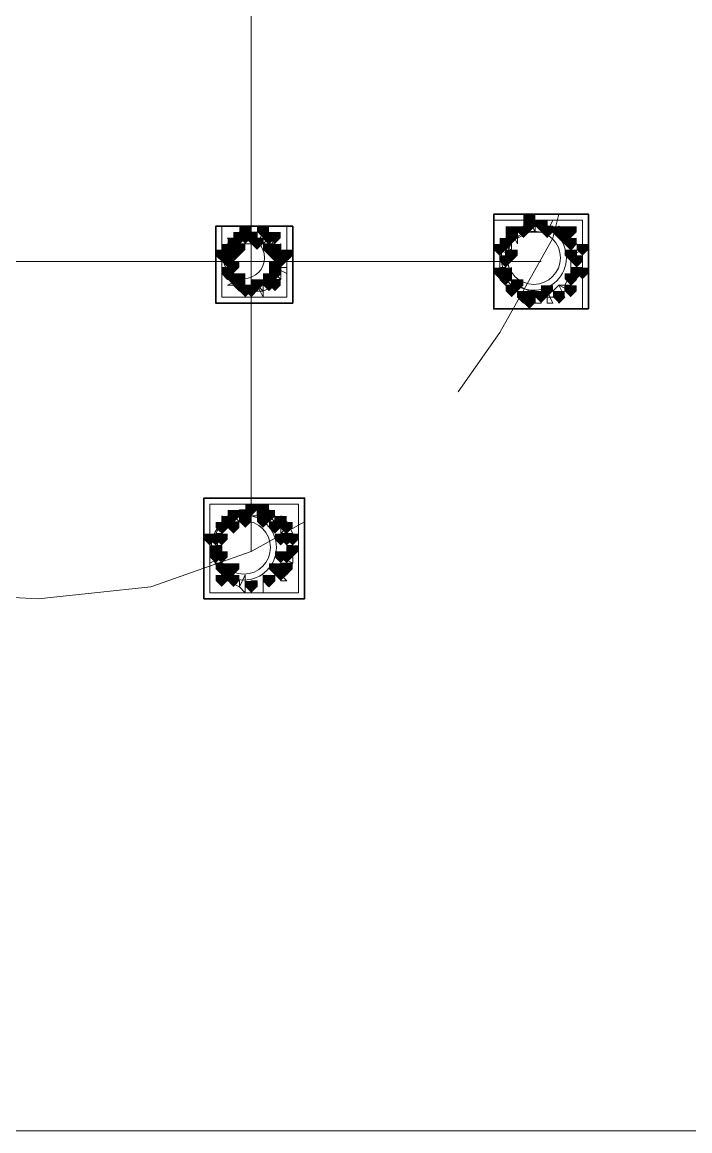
# Model space of a CAD drawing. Header units: millimetres. Extents: x 2315 to 4619, y 1334 to 1897.
# Drawn here: x 3514.15 to 3521.04, y 1530.21 to 1541.67 of the extents above; entities that cross this region are included whole.
import ezdxf

# ---------------------------------------------------------------- set-up
doc = ezdxf.new("R2010")
doc.units = ezdxf.units.MM
for name, color, linetype, true_color in [('PDF_10', 7, 'Continuous', 0x00b85c), ('PDF_AXIS', 7, 'Continuous', 0x00b85c), ('PDF_柱构件', 7, 'Continuous', 0x00b85c), ('PDF_转运站初步方案', 7, 'Continuous', 0x00b85c)]:
    doc.layers.add(name, color=color, linetype=linetype, true_color=true_color)
doc.layers.add('PDF_中心线层', color=1, linetype='Continuous')
doc.layers.add('PDF_粗实线层', color=7, linetype='Continuous')

msp = doc.modelspace()

# ---------------------------------------------------------------- hatches: boundary and pattern name
at = {"layer": 'PDF_10', "transparency": 33554559}
for points in [[(3519.504, 1539.62), (3519.443, 1539.62), (3519.443, 1539.558), (3519.504, 1539.497), (3519.565, 1539.558), (3519.565, 1539.62)], [(3519.504, 1539.62), (3519.443, 1539.62), (3519.443, 1539.558), (3519.504, 1539.497), (3519.565, 1539.558), (3519.565, 1539.62)], [(3519.504, 1539.62), (3519.443, 1539.62), (3519.443, 1539.558), (3519.504, 1539.497), (3519.565, 1539.558), (3519.565, 1539.62)], [(3516.389, 1539.497), (3516.328, 1539.497), (3516.328, 1539.436), (3516.389, 1539.375), (3516.45, 1539.436), (3516.45, 1539.497)], [(3516.389, 1539.497), (3516.328, 1539.497), (3516.328, 1539.436), (3516.389, 1539.375), (3516.45, 1539.436), (3516.45, 1539.497)], [(3516.511, 1539.497), (3516.45, 1539.497), (3516.45, 1539.436), (3516.511, 1539.375), (3516.572, 1539.436), (3516.572, 1539.497)], [(3516.511, 1539.497), (3516.45, 1539.497), (3516.45, 1539.436), (3516.511, 1539.375), (3516.572, 1539.436), (3516.572, 1539.497)], [(3516.694, 1539.497), (3516.633, 1539.497), (3516.633, 1539.436), (3516.694, 1539.375), (3516.755, 1539.436), (3516.755, 1539.497)], [(3516.694, 1539.497), (3516.633, 1539.497), (3516.633, 1539.436), (3516.694, 1539.375), (3516.755, 1539.436), (3516.755, 1539.497)], [(3519.321, 1539.558), (3519.26, 1539.558), (3519.26, 1539.497), (3519.321, 1539.436), (3519.382, 1539.497), (3519.382, 1539.558)], [(3519.321, 1539.558), (3519.26, 1539.558), (3519.26, 1539.497), (3519.321, 1539.436), (3519.382, 1539.497), (3519.382, 1539.558)], [(3519.687, 1539.558), (3519.626, 1539.558), (3519.626, 1539.497), (3519.687, 1539.436), (3519.748, 1539.497), (3519.748, 1539.558)], [(3519.687, 1539.558), (3519.626, 1539.558), (3519.626, 1539.497), (3519.687, 1539.436), (3519.748, 1539.497), (3519.748, 1539.558)], [(3519.687, 1539.558), (3519.626, 1539.558), (3519.626, 1539.497), (3519.687, 1539.436), (3519.748, 1539.497), (3519.748, 1539.558)], [(3516.267, 1539.375), (3516.206, 1539.375), (3516.206, 1539.314), (3516.267, 1539.253), (3516.328, 1539.314), (3516.328, 1539.375)], [(3516.267, 1539.375), (3516.206, 1539.375), (3516.206, 1539.314), (3516.267, 1539.253), (3516.328, 1539.314), (3516.328, 1539.375)], [(3516.755, 1539.375), (3516.694, 1539.375), (3516.694, 1539.314), (3516.755, 1539.253), (3516.816, 1539.314), (3516.816, 1539.375)], [(3516.755, 1539.375), (3516.694, 1539.375), (3516.694, 1539.314), (3516.755, 1539.253), (3516.816, 1539.314), (3516.816, 1539.375)], [(3519.137, 1539.436), (3519.076, 1539.436), (3519.076, 1539.375), (3519.137, 1539.314), (3519.199, 1539.375), (3519.199, 1539.436)], [(3519.137, 1539.436), (3519.076, 1539.436), (3519.076, 1539.375), (3519.137, 1539.314), (3519.199, 1539.375), (3519.199, 1539.436)], [(3519.809, 1539.436), (3519.748, 1539.436), (3519.748, 1539.375), (3519.809, 1539.314), (3519.87, 1539.375), (3519.87, 1539.436)], [(3519.809, 1539.436), (3519.748, 1539.436), (3519.748, 1539.375), (3519.809, 1539.314), (3519.87, 1539.375), (3519.87, 1539.436)], [(3519.809, 1539.436), (3519.748, 1539.436), (3519.748, 1539.375), (3519.809, 1539.314), (3519.87, 1539.375), (3519.87, 1539.436)], [(3516.267, 1539.253), (3516.206, 1539.253), (3516.206, 1539.192), (3516.267, 1539.131), (3516.328, 1539.192), (3516.328, 1539.253)], [(3516.267, 1539.253), (3516.206, 1539.253), (3516.206, 1539.192), (3516.267, 1539.131), (3516.328, 1539.192), (3516.328, 1539.253)], [(3516.816, 1539.253), (3516.755, 1539.253), (3516.755, 1539.192), (3516.816, 1539.131), (3516.877, 1539.192), (3516.877, 1539.253)], [(3516.816, 1539.253), (3516.755, 1539.253), (3516.755, 1539.192), (3516.816, 1539.131), (3516.877, 1539.192), (3516.877, 1539.253)], [(3519.137, 1539.253), (3519.076, 1539.253), (3519.076, 1539.192), (3519.137, 1539.131), (3519.199, 1539.192), (3519.199, 1539.253)], [(3519.137, 1539.253), (3519.076, 1539.253), (3519.076, 1539.192), (3519.137, 1539.131), (3519.199, 1539.192), (3519.199, 1539.253)], [(3519.87, 1539.253), (3519.809, 1539.253), (3519.809, 1539.192), (3519.87, 1539.131), (3519.931, 1539.192), (3519.931, 1539.253)], [(3519.87, 1539.253), (3519.809, 1539.253), (3519.809, 1539.192), (3519.87, 1539.131), (3519.931, 1539.192), (3519.931, 1539.253)], [(3516.267, 1539.131), (3516.206, 1539.131), (3516.206, 1539.07), (3516.267, 1539.009), (3516.328, 1539.07), (3516.328, 1539.131)], [(3516.267, 1539.131), (3516.206, 1539.131), (3516.206, 1539.07), (3516.267, 1539.009), (3516.328, 1539.07), (3516.328, 1539.131)], [(3516.755, 1539.131), (3516.694, 1539.131), (3516.694, 1539.07), (3516.755, 1539.009), (3516.816, 1539.07), (3516.816, 1539.131)], [(3516.755, 1539.131), (3516.694, 1539.131), (3516.694, 1539.07), (3516.755, 1539.009), (3516.816, 1539.07), (3516.816, 1539.131)], [(3519.137, 1539.07), (3519.076, 1539.07), (3519.076, 1539.009), (3519.137, 1538.948), (3519.199, 1539.009), (3519.199, 1539.07)], [(3519.137, 1539.07), (3519.076, 1539.07), (3519.076, 1539.009), (3519.137, 1538.948), (3519.199, 1539.009), (3519.199, 1539.07)], [(3519.809, 1539.07), (3519.748, 1539.07), (3519.748, 1539.009), (3519.809, 1538.948), (3519.87, 1539.009), (3519.87, 1539.07)], [(3519.809, 1539.07), (3519.748, 1539.07), (3519.748, 1539.009), (3519.809, 1538.948), (3519.87, 1539.009), (3519.87, 1539.07)], [(3519.809, 1539.07), (3519.748, 1539.07), (3519.748, 1539.009), (3519.809, 1538.948), (3519.87, 1539.009), (3519.87, 1539.07)], [(3516.389, 1539.009), (3516.328, 1539.009), (3516.328, 1538.948), (3516.389, 1538.887), (3516.45, 1538.948), (3516.45, 1539.009)], [(3516.389, 1539.009), (3516.328, 1539.009), (3516.328, 1538.948), (3516.389, 1538.887), (3516.45, 1538.948), (3516.45, 1539.009)], [(3516.389, 1539.009), (3516.328, 1539.009), (3516.328, 1538.948), (3516.389, 1538.887), (3516.45, 1538.948), (3516.45, 1539.009)], [(3516.511, 1538.948), (3516.45, 1538.948), (3516.45, 1538.887), (3516.511, 1538.825), (3516.572, 1538.887), (3516.572, 1538.948)], [(3516.511, 1538.948), (3516.45, 1538.948), (3516.45, 1538.887), (3516.511, 1538.825), (3516.572, 1538.887), (3516.572, 1538.948)], [(3516.694, 1539.009), (3516.633, 1539.009), (3516.633, 1538.948), (3516.694, 1538.887), (3516.755, 1538.948), (3516.755, 1539.009)], [(3516.694, 1539.009), (3516.633, 1539.009), (3516.633, 1538.948), (3516.694, 1538.887), (3516.755, 1538.948), (3516.755, 1539.009)], [(3519.321, 1538.887), (3519.26, 1538.887), (3519.26, 1538.825), (3519.321, 1538.764), (3519.382, 1538.825), (3519.382, 1538.887)], [(3519.321, 1538.887), (3519.26, 1538.887), (3519.26, 1538.825), (3519.321, 1538.764), (3519.382, 1538.825), (3519.382, 1538.887)], [(3519.504, 1538.887), (3519.443, 1538.887), (3519.443, 1538.825), (3519.504, 1538.764), (3519.565, 1538.825), (3519.565, 1538.887)], [(3519.504, 1538.887), (3519.443, 1538.887), (3519.443, 1538.825), (3519.504, 1538.764), (3519.565, 1538.825), (3519.565, 1538.887)], [(3519.687, 1538.887), (3519.626, 1538.887), (3519.626, 1538.825), (3519.687, 1538.764), (3519.748, 1538.825), (3519.748, 1538.887)], [(3519.687, 1538.887), (3519.626, 1538.887), (3519.626, 1538.825), (3519.687, 1538.764), (3519.748, 1538.825), (3519.748, 1538.887)], [(3516.328, 1536.627), (3516.267, 1536.627), (3516.267, 1536.565), (3516.328, 1536.504), (3516.389, 1536.565), (3516.389, 1536.627)], [(3516.328, 1536.627), (3516.267, 1536.627), (3516.267, 1536.565), (3516.328, 1536.504), (3516.389, 1536.565), (3516.389, 1536.627)], [(3516.511, 1536.688), (3516.45, 1536.688), (3516.45, 1536.627), (3516.511, 1536.565), (3516.572, 1536.627), (3516.572, 1536.688)], [(3516.511, 1536.688), (3516.45, 1536.688), (3516.45, 1536.627), (3516.511, 1536.565), (3516.572, 1536.627), (3516.572, 1536.688)], [(3516.694, 1536.627), (3516.633, 1536.627), (3516.633, 1536.565), (3516.694, 1536.504), (3516.755, 1536.565), (3516.755, 1536.627)], [(3516.694, 1536.627), (3516.633, 1536.627), (3516.633, 1536.565), (3516.694, 1536.504), (3516.755, 1536.565), (3516.755, 1536.627)], [(3516.206, 1536.504), (3516.144, 1536.504), (3516.144, 1536.443), (3516.206, 1536.382), (3516.267, 1536.443), (3516.267, 1536.504)], [(3516.206, 1536.504), (3516.144, 1536.504), (3516.144, 1536.443), (3516.206, 1536.382), (3516.267, 1536.443), (3516.267, 1536.504)], [(3516.877, 1536.504), (3516.816, 1536.504), (3516.816, 1536.443), (3516.877, 1536.382), (3516.939, 1536.443), (3516.939, 1536.504)], [(3516.877, 1536.504), (3516.816, 1536.504), (3516.816, 1536.443), (3516.877, 1536.382), (3516.939, 1536.443), (3516.939, 1536.504)], [(3516.144, 1536.26), (3516.083, 1536.26), (3516.083, 1536.199), (3516.144, 1536.138), (3516.206, 1536.199), (3516.206, 1536.26)], [(3516.144, 1536.26), (3516.083, 1536.26), (3516.083, 1536.199), (3516.144, 1536.138), (3516.206, 1536.199), (3516.206, 1536.26)], [(3516.939, 1536.26), (3516.877, 1536.26), (3516.877, 1536.199), (3516.939, 1536.138), (3517, 1536.199), (3517, 1536.26)], [(3516.939, 1536.26), (3516.877, 1536.26), (3516.877, 1536.199), (3516.939, 1536.138), (3517, 1536.199), (3517, 1536.26)], [(3516.206, 1536.077), (3516.144, 1536.077), (3516.144, 1536.016), (3516.206, 1535.955), (3516.267, 1536.016), (3516.267, 1536.077)], [(3516.206, 1536.077), (3516.144, 1536.077), (3516.144, 1536.016), (3516.206, 1535.955), (3516.267, 1536.016), (3516.267, 1536.077)], [(3516.877, 1536.077), (3516.816, 1536.077), (3516.816, 1536.016), (3516.877, 1535.955), (3516.939, 1536.016), (3516.939, 1536.077)], [(3516.877, 1536.077), (3516.816, 1536.077), (3516.816, 1536.016), (3516.877, 1535.955), (3516.939, 1536.016), (3516.939, 1536.077)], [(3516.328, 1535.955), (3516.267, 1535.955), (3516.267, 1535.894), (3516.328, 1535.832), (3516.389, 1535.894), (3516.389, 1535.955)], [(3516.328, 1535.955), (3516.267, 1535.955), (3516.267, 1535.894), (3516.328, 1535.832), (3516.389, 1535.894), (3516.389, 1535.955)], [(3516.694, 1535.955), (3516.633, 1535.955), (3516.633, 1535.894), (3516.694, 1535.832), (3516.755, 1535.894), (3516.755, 1535.955)], [(3516.694, 1535.955), (3516.633, 1535.955), (3516.633, 1535.894), (3516.694, 1535.832), (3516.755, 1535.894), (3516.755, 1535.955)], [(3516.511, 1535.894), (3516.45, 1535.894), (3516.45, 1535.832), (3516.511, 1535.771), (3516.572, 1535.832), (3516.572, 1535.894)], [(3516.511, 1535.894), (3516.45, 1535.894), (3516.45, 1535.832), (3516.511, 1535.771), (3516.572, 1535.832), (3516.572, 1535.894)]]:
    msp.add_hatch(color=256, dxfattribs=at).paths.add_polyline_path(points)
at = {"layer": 'PDF_柱构件', "transparency": 33554559}
for points in [[(3519.382, 1539.681), (3519.321, 1539.681), (3519.321, 1539.62), (3519.382, 1539.558), (3519.443, 1539.62), (3519.443, 1539.681)], [(3519.382, 1539.62), (3519.321, 1539.62), (3519.321, 1539.558), (3519.382, 1539.497), (3519.443, 1539.558), (3519.443, 1539.62)], [(3516.45, 1539.558), (3516.389, 1539.558), (3516.389, 1539.497), (3516.45, 1539.436), (3516.511, 1539.497), (3516.511, 1539.558)], [(3516.45, 1539.497), (3516.389, 1539.497), (3516.389, 1539.436), (3516.45, 1539.375), (3516.511, 1539.436), (3516.511, 1539.497)], [(3516.633, 1539.558), (3516.572, 1539.558), (3516.572, 1539.497), (3516.633, 1539.436), (3516.694, 1539.497), (3516.694, 1539.558)], [(3516.755, 1539.497), (3516.694, 1539.497), (3516.694, 1539.436), (3516.755, 1539.375), (3516.816, 1539.436), (3516.816, 1539.497)], [(3519.199, 1539.558), (3519.137, 1539.558), (3519.137, 1539.497), (3519.199, 1539.436), (3519.26, 1539.497), (3519.26, 1539.558)], [(3519.199, 1539.497), (3519.137, 1539.497), (3519.137, 1539.436), (3519.199, 1539.375), (3519.26, 1539.436), (3519.26, 1539.497)], [(3519.565, 1539.558), (3519.504, 1539.558), (3519.504, 1539.497), (3519.565, 1539.436), (3519.626, 1539.497), (3519.626, 1539.558)], [(3519.748, 1539.497), (3519.687, 1539.497), (3519.687, 1539.436), (3519.748, 1539.375), (3519.809, 1539.436), (3519.809, 1539.497)], [(3519.809, 1539.558), (3519.748, 1539.558), (3519.748, 1539.497), (3519.809, 1539.436), (3519.87, 1539.497), (3519.87, 1539.558)], [(3516.328, 1539.436), (3516.267, 1539.436), (3516.267, 1539.375), (3516.328, 1539.314), (3516.389, 1539.375), (3516.389, 1539.436)], [(3516.389, 1539.375), (3516.328, 1539.375), (3516.328, 1539.314), (3516.389, 1539.253), (3516.45, 1539.314), (3516.45, 1539.375)], [(3516.572, 1539.436), (3516.511, 1539.436), (3516.511, 1539.375), (3516.572, 1539.314), (3516.633, 1539.375), (3516.633, 1539.436)], [(3516.694, 1539.375), (3516.633, 1539.375), (3516.633, 1539.314), (3516.694, 1539.253), (3516.755, 1539.314), (3516.755, 1539.375)], [(3519.076, 1539.375), (3519.015, 1539.375), (3519.015, 1539.314), (3519.076, 1539.253), (3519.137, 1539.314), (3519.137, 1539.375)], [(3519.931, 1539.375), (3519.87, 1539.375), (3519.87, 1539.314), (3519.931, 1539.253), (3519.993, 1539.314), (3519.993, 1539.375)], [(3516.206, 1539.314), (3516.144, 1539.314), (3516.144, 1539.253), (3516.206, 1539.192), (3516.267, 1539.253), (3516.267, 1539.314)], [(3516.267, 1539.314), (3516.206, 1539.314), (3516.206, 1539.253), (3516.267, 1539.192), (3516.328, 1539.253), (3516.328, 1539.314)], [(3516.328, 1539.314), (3516.267, 1539.314), (3516.267, 1539.253), (3516.328, 1539.192), (3516.389, 1539.253), (3516.389, 1539.314)], [(3516.755, 1539.314), (3516.694, 1539.314), (3516.694, 1539.253), (3516.755, 1539.192), (3516.816, 1539.253), (3516.816, 1539.314)], [(3516.816, 1539.314), (3516.755, 1539.314), (3516.755, 1539.253), (3516.816, 1539.192), (3516.877, 1539.253), (3516.877, 1539.314)], [(3516.877, 1539.314), (3516.816, 1539.314), (3516.816, 1539.253), (3516.877, 1539.192), (3516.939, 1539.253), (3516.939, 1539.314)], [(3519.199, 1539.314), (3519.137, 1539.314), (3519.137, 1539.253), (3519.199, 1539.192), (3519.26, 1539.253), (3519.26, 1539.314)], [(3519.809, 1539.314), (3519.748, 1539.314), (3519.748, 1539.253), (3519.809, 1539.192), (3519.87, 1539.253), (3519.87, 1539.314)], [(3516.328, 1539.192), (3516.267, 1539.192), (3516.267, 1539.131), (3516.328, 1539.07), (3516.389, 1539.131), (3516.389, 1539.192)], [(3516.755, 1539.192), (3516.694, 1539.192), (3516.694, 1539.131), (3516.755, 1539.07), (3516.816, 1539.131), (3516.816, 1539.192)], [(3519.076, 1539.131), (3519.015, 1539.131), (3519.015, 1539.07), (3519.076, 1539.009), (3519.137, 1539.07), (3519.137, 1539.131)], [(3519.137, 1539.131), (3519.076, 1539.131), (3519.076, 1539.07), (3519.137, 1539.009), (3519.199, 1539.07), (3519.199, 1539.131)], [(3519.87, 1539.131), (3519.809, 1539.131), (3519.809, 1539.07), (3519.87, 1539.009), (3519.931, 1539.07), (3519.931, 1539.131)], [(3519.931, 1539.131), (3519.87, 1539.131), (3519.87, 1539.07), (3519.931, 1539.009), (3519.993, 1539.07), (3519.993, 1539.131)], [(3516.328, 1539.07), (3516.267, 1539.07), (3516.267, 1539.009), (3516.328, 1538.948), (3516.389, 1539.009), (3516.389, 1539.07)], [(3516.389, 1539.07), (3516.328, 1539.07), (3516.328, 1539.009), (3516.389, 1538.948), (3516.45, 1539.009), (3516.45, 1539.07)], [(3516.694, 1539.07), (3516.633, 1539.07), (3516.633, 1539.009), (3516.694, 1538.948), (3516.755, 1539.009), (3516.755, 1539.07)], [(3516.45, 1538.948), (3516.389, 1538.948), (3516.389, 1538.887), (3516.45, 1538.825), (3516.511, 1538.887), (3516.511, 1538.948)], [(3516.572, 1539.009), (3516.511, 1539.009), (3516.511, 1538.948), (3516.572, 1538.887), (3516.633, 1538.948), (3516.633, 1539.009)], [(3516.755, 1539.009), (3516.694, 1539.009), (3516.694, 1538.948), (3516.755, 1538.887), (3516.816, 1538.948), (3516.816, 1539.009)], [(3519.199, 1538.948), (3519.137, 1538.948), (3519.137, 1538.887), (3519.199, 1538.825), (3519.26, 1538.887), (3519.26, 1538.948)], [(3519.26, 1539.009), (3519.199, 1539.009), (3519.199, 1538.948), (3519.26, 1538.887), (3519.321, 1538.948), (3519.321, 1539.009)], [(3519.565, 1538.948), (3519.504, 1538.948), (3519.504, 1538.887), (3519.565, 1538.825), (3519.626, 1538.887), (3519.626, 1538.948)], [(3519.809, 1538.948), (3519.748, 1538.948), (3519.748, 1538.887), (3519.809, 1538.825), (3519.87, 1538.887), (3519.87, 1538.948)], [(3519.382, 1538.887), (3519.321, 1538.887), (3519.321, 1538.825), (3519.382, 1538.764), (3519.443, 1538.825), (3519.443, 1538.887)], [(3519.382, 1538.825), (3519.321, 1538.825), (3519.321, 1538.764), (3519.382, 1538.703), (3519.443, 1538.764), (3519.443, 1538.825)], [(3516.45, 1536.627), (3516.389, 1536.627), (3516.389, 1536.565), (3516.45, 1536.504), (3516.511, 1536.565), (3516.511, 1536.627)], [(3516.633, 1536.688), (3516.572, 1536.688), (3516.572, 1536.627), (3516.633, 1536.565), (3516.694, 1536.627), (3516.694, 1536.688)], [(3516.633, 1536.627), (3516.572, 1536.627), (3516.572, 1536.565), (3516.633, 1536.504), (3516.694, 1536.565), (3516.694, 1536.627)], [(3516.267, 1536.565), (3516.206, 1536.565), (3516.206, 1536.504), (3516.267, 1536.443), (3516.328, 1536.504), (3516.328, 1536.565)], [(3516.328, 1536.504), (3516.267, 1536.504), (3516.267, 1536.443), (3516.328, 1536.382), (3516.389, 1536.443), (3516.389, 1536.504)], [(3516.45, 1536.565), (3516.389, 1536.565), (3516.389, 1536.504), (3516.45, 1536.443), (3516.511, 1536.504), (3516.511, 1536.565)], [(3516.633, 1536.565), (3516.572, 1536.565), (3516.572, 1536.504), (3516.633, 1536.443), (3516.694, 1536.504), (3516.694, 1536.565)], [(3516.755, 1536.504), (3516.694, 1536.504), (3516.694, 1536.443), (3516.755, 1536.382), (3516.816, 1536.443), (3516.816, 1536.504)], [(3516.816, 1536.565), (3516.755, 1536.565), (3516.755, 1536.504), (3516.816, 1536.443), (3516.877, 1536.504), (3516.877, 1536.565)], [(3516.083, 1536.382), (3516.022, 1536.382), (3516.022, 1536.321), (3516.083, 1536.26), (3516.144, 1536.321), (3516.144, 1536.382)], [(3516.144, 1536.382), (3516.083, 1536.382), (3516.083, 1536.321), (3516.144, 1536.26), (3516.206, 1536.321), (3516.206, 1536.382)], [(3516.206, 1536.382), (3516.144, 1536.382), (3516.144, 1536.321), (3516.206, 1536.26), (3516.267, 1536.321), (3516.267, 1536.382)], [(3516.816, 1536.382), (3516.755, 1536.382), (3516.755, 1536.321), (3516.816, 1536.26), (3516.877, 1536.321), (3516.877, 1536.382)], [(3516.877, 1536.382), (3516.816, 1536.382), (3516.816, 1536.321), (3516.877, 1536.26), (3516.939, 1536.321), (3516.939, 1536.382)], [(3516.939, 1536.382), (3516.877, 1536.382), (3516.877, 1536.321), (3516.939, 1536.26), (3517, 1536.321), (3517, 1536.382)], [(3516.144, 1536.199), (3516.083, 1536.199), (3516.083, 1536.138), (3516.144, 1536.077), (3516.206, 1536.138), (3516.206, 1536.199)], [(3516.206, 1536.199), (3516.144, 1536.199), (3516.144, 1536.138), (3516.206, 1536.077), (3516.267, 1536.138), (3516.267, 1536.199)], [(3516.816, 1536.199), (3516.755, 1536.199), (3516.755, 1536.138), (3516.816, 1536.077), (3516.877, 1536.138), (3516.877, 1536.199)], [(3516.877, 1536.199), (3516.816, 1536.199), (3516.816, 1536.138), (3516.877, 1536.077), (3516.939, 1536.138), (3516.939, 1536.199)], [(3516.328, 1536.077), (3516.267, 1536.077), (3516.267, 1536.016), (3516.328, 1535.955), (3516.389, 1536.016), (3516.389, 1536.077)], [(3516.755, 1536.077), (3516.694, 1536.077), (3516.694, 1536.016), (3516.755, 1535.955), (3516.816, 1536.016), (3516.816, 1536.077)], [(3516.206, 1535.955), (3516.144, 1535.955), (3516.144, 1535.894), (3516.206, 1535.832), (3516.267, 1535.894), (3516.267, 1535.955)], [(3516.267, 1536.016), (3516.206, 1536.016), (3516.206, 1535.955), (3516.267, 1535.894), (3516.328, 1535.955), (3516.328, 1536.016)], [(3516.816, 1536.016), (3516.755, 1536.016), (3516.755, 1535.955), (3516.816, 1535.894), (3516.877, 1535.955), (3516.877, 1536.016)]]:
    msp.add_hatch(color=256, dxfattribs=at).paths.add_polyline_path(points)
at = {"layer": 'PDF_转运站初步方案', "transparency": 33554559}
for points in [[(3519.504, 1539.62), (3519.443, 1539.62), (3519.443, 1539.558), (3519.504, 1539.497), (3519.565, 1539.558), (3519.565, 1539.62)], [(3519.504, 1539.62), (3519.443, 1539.62), (3519.443, 1539.558), (3519.504, 1539.497), (3519.565, 1539.558), (3519.565, 1539.62)], [(3516.389, 1539.497), (3516.328, 1539.497), (3516.328, 1539.436), (3516.389, 1539.375), (3516.45, 1539.436), (3516.45, 1539.497)], [(3516.389, 1539.497), (3516.328, 1539.497), (3516.328, 1539.436), (3516.389, 1539.375), (3516.45, 1539.436), (3516.45, 1539.497)], [(3516.511, 1539.497), (3516.45, 1539.497), (3516.45, 1539.436), (3516.511, 1539.375), (3516.572, 1539.436), (3516.572, 1539.497)], [(3516.511, 1539.497), (3516.45, 1539.497), (3516.45, 1539.436), (3516.511, 1539.375), (3516.572, 1539.436), (3516.572, 1539.497)], [(3516.694, 1539.497), (3516.633, 1539.497), (3516.633, 1539.436), (3516.694, 1539.375), (3516.755, 1539.436), (3516.755, 1539.497)], [(3516.694, 1539.497), (3516.633, 1539.497), (3516.633, 1539.436), (3516.694, 1539.375), (3516.755, 1539.436), (3516.755, 1539.497)], [(3519.321, 1539.558), (3519.26, 1539.558), (3519.26, 1539.497), (3519.321, 1539.436), (3519.382, 1539.497), (3519.382, 1539.558)], [(3519.321, 1539.558), (3519.26, 1539.558), (3519.26, 1539.497), (3519.321, 1539.436), (3519.382, 1539.497), (3519.382, 1539.558)], [(3519.687, 1539.558), (3519.626, 1539.558), (3519.626, 1539.497), (3519.687, 1539.436), (3519.748, 1539.497), (3519.748, 1539.558)], [(3519.687, 1539.558), (3519.626, 1539.558), (3519.626, 1539.497), (3519.687, 1539.436), (3519.748, 1539.497), (3519.748, 1539.558)], [(3516.267, 1539.375), (3516.206, 1539.375), (3516.206, 1539.314), (3516.267, 1539.253), (3516.328, 1539.314), (3516.328, 1539.375)], [(3516.267, 1539.375), (3516.206, 1539.375), (3516.206, 1539.314), (3516.267, 1539.253), (3516.328, 1539.314), (3516.328, 1539.375)], [(3516.755, 1539.375), (3516.694, 1539.375), (3516.694, 1539.314), (3516.755, 1539.253), (3516.816, 1539.314), (3516.816, 1539.375)], [(3516.755, 1539.375), (3516.694, 1539.375), (3516.694, 1539.314), (3516.755, 1539.253), (3516.816, 1539.314), (3516.816, 1539.375)], [(3519.137, 1539.436), (3519.076, 1539.436), (3519.076, 1539.375), (3519.137, 1539.314), (3519.199, 1539.375), (3519.199, 1539.436)], [(3519.137, 1539.436), (3519.076, 1539.436), (3519.076, 1539.375), (3519.137, 1539.314), (3519.199, 1539.375), (3519.199, 1539.436)], [(3519.809, 1539.436), (3519.748, 1539.436), (3519.748, 1539.375), (3519.809, 1539.314), (3519.87, 1539.375), (3519.87, 1539.436)], [(3519.809, 1539.436), (3519.748, 1539.436), (3519.748, 1539.375), (3519.809, 1539.314), (3519.87, 1539.375), (3519.87, 1539.436)], [(3516.267, 1539.253), (3516.206, 1539.253), (3516.206, 1539.192), (3516.267, 1539.131), (3516.328, 1539.192), (3516.328, 1539.253)], [(3516.267, 1539.253), (3516.206, 1539.253), (3516.206, 1539.192), (3516.267, 1539.131), (3516.328, 1539.192), (3516.328, 1539.253)], [(3516.816, 1539.253), (3516.755, 1539.253), (3516.755, 1539.192), (3516.816, 1539.131), (3516.877, 1539.192), (3516.877, 1539.253)], [(3516.816, 1539.253), (3516.755, 1539.253), (3516.755, 1539.192), (3516.816, 1539.131), (3516.877, 1539.192), (3516.877, 1539.253)], [(3519.137, 1539.253), (3519.076, 1539.253), (3519.076, 1539.192), (3519.137, 1539.131), (3519.199, 1539.192), (3519.199, 1539.253)], [(3519.137, 1539.253), (3519.076, 1539.253), (3519.076, 1539.192), (3519.137, 1539.131), (3519.199, 1539.192), (3519.199, 1539.253)], [(3519.87, 1539.253), (3519.809, 1539.253), (3519.809, 1539.192), (3519.87, 1539.131), (3519.931, 1539.192), (3519.931, 1539.253)], [(3519.87, 1539.253), (3519.809, 1539.253), (3519.809, 1539.192), (3519.87, 1539.131), (3519.931, 1539.192), (3519.931, 1539.253)], [(3516.267, 1539.131), (3516.206, 1539.131), (3516.206, 1539.07), (3516.267, 1539.009), (3516.328, 1539.07), (3516.328, 1539.131)], [(3516.267, 1539.131), (3516.206, 1539.131), (3516.206, 1539.07), (3516.267, 1539.009), (3516.328, 1539.07), (3516.328, 1539.131)], [(3516.755, 1539.131), (3516.694, 1539.131), (3516.694, 1539.07), (3516.755, 1539.009), (3516.816, 1539.07), (3516.816, 1539.131)], [(3516.755, 1539.131), (3516.694, 1539.131), (3516.694, 1539.07), (3516.755, 1539.009), (3516.816, 1539.07), (3516.816, 1539.131)], [(3519.137, 1539.07), (3519.076, 1539.07), (3519.076, 1539.009), (3519.137, 1538.948), (3519.199, 1539.009), (3519.199, 1539.07)], [(3519.137, 1539.07), (3519.076, 1539.07), (3519.076, 1539.009), (3519.137, 1538.948), (3519.199, 1539.009), (3519.199, 1539.07)], [(3519.809, 1539.07), (3519.748, 1539.07), (3519.748, 1539.009), (3519.809, 1538.948), (3519.87, 1539.009), (3519.87, 1539.07)], [(3519.809, 1539.07), (3519.748, 1539.07), (3519.748, 1539.009), (3519.809, 1538.948), (3519.87, 1539.009), (3519.87, 1539.07)], [(3516.389, 1539.009), (3516.328, 1539.009), (3516.328, 1538.948), (3516.389, 1538.887), (3516.45, 1538.948), (3516.45, 1539.009)], [(3516.389, 1539.009), (3516.328, 1539.009), (3516.328, 1538.948), (3516.389, 1538.887), (3516.45, 1538.948), (3516.45, 1539.009)], [(3516.511, 1538.948), (3516.45, 1538.948), (3516.45, 1538.887), (3516.511, 1538.825), (3516.572, 1538.887), (3516.572, 1538.948)], [(3516.511, 1538.948), (3516.45, 1538.948), (3516.45, 1538.887), (3516.511, 1538.825), (3516.572, 1538.887), (3516.572, 1538.948)], [(3516.694, 1539.009), (3516.633, 1539.009), (3516.633, 1538.948), (3516.694, 1538.887), (3516.755, 1538.948), (3516.755, 1539.009)], [(3516.694, 1539.009), (3516.633, 1539.009), (3516.633, 1538.948), (3516.694, 1538.887), (3516.755, 1538.948), (3516.755, 1539.009)], [(3519.321, 1538.887), (3519.26, 1538.887), (3519.26, 1538.825), (3519.321, 1538.764), (3519.382, 1538.825), (3519.382, 1538.887)], [(3519.321, 1538.887), (3519.26, 1538.887), (3519.26, 1538.825), (3519.321, 1538.764), (3519.382, 1538.825), (3519.382, 1538.887)], [(3519.504, 1538.887), (3519.443, 1538.887), (3519.443, 1538.825), (3519.504, 1538.764), (3519.565, 1538.825), (3519.565, 1538.887)], [(3519.504, 1538.887), (3519.443, 1538.887), (3519.443, 1538.825), (3519.504, 1538.764), (3519.565, 1538.825), (3519.565, 1538.887)], [(3519.687, 1538.887), (3519.626, 1538.887), (3519.626, 1538.825), (3519.687, 1538.764), (3519.748, 1538.825), (3519.748, 1538.887)], [(3519.687, 1538.887), (3519.626, 1538.887), (3519.626, 1538.825), (3519.687, 1538.764), (3519.748, 1538.825), (3519.748, 1538.887)], [(3516.328, 1536.627), (3516.267, 1536.627), (3516.267, 1536.565), (3516.328, 1536.504), (3516.389, 1536.565), (3516.389, 1536.627)], [(3516.328, 1536.627), (3516.267, 1536.627), (3516.267, 1536.565), (3516.328, 1536.504), (3516.389, 1536.565), (3516.389, 1536.627)], [(3516.511, 1536.688), (3516.45, 1536.688), (3516.45, 1536.627), (3516.511, 1536.565), (3516.572, 1536.627), (3516.572, 1536.688)], [(3516.511, 1536.688), (3516.45, 1536.688), (3516.45, 1536.627), (3516.511, 1536.565), (3516.572, 1536.627), (3516.572, 1536.688)], [(3516.694, 1536.627), (3516.633, 1536.627), (3516.633, 1536.565), (3516.694, 1536.504), (3516.755, 1536.565), (3516.755, 1536.627)], [(3516.694, 1536.627), (3516.633, 1536.627), (3516.633, 1536.565), (3516.694, 1536.504), (3516.755, 1536.565), (3516.755, 1536.627)], [(3516.206, 1536.504), (3516.144, 1536.504), (3516.144, 1536.443), (3516.206, 1536.382), (3516.267, 1536.443), (3516.267, 1536.504)], [(3516.206, 1536.504), (3516.144, 1536.504), (3516.144, 1536.443), (3516.206, 1536.382), (3516.267, 1536.443), (3516.267, 1536.504)], [(3516.877, 1536.504), (3516.816, 1536.504), (3516.816, 1536.443), (3516.877, 1536.382), (3516.939, 1536.443), (3516.939, 1536.504)], [(3516.877, 1536.504), (3516.816, 1536.504), (3516.816, 1536.443), (3516.877, 1536.382), (3516.939, 1536.443), (3516.939, 1536.504)], [(3516.144, 1536.26), (3516.083, 1536.26), (3516.083, 1536.199), (3516.144, 1536.138), (3516.206, 1536.199), (3516.206, 1536.26)], [(3516.144, 1536.26), (3516.083, 1536.26), (3516.083, 1536.199), (3516.144, 1536.138), (3516.206, 1536.199), (3516.206, 1536.26)], [(3516.939, 1536.26), (3516.877, 1536.26), (3516.877, 1536.199), (3516.939, 1536.138), (3517, 1536.199), (3517, 1536.26)], [(3516.939, 1536.26), (3516.877, 1536.26), (3516.877, 1536.199), (3516.939, 1536.138), (3517, 1536.199), (3517, 1536.26)], [(3516.206, 1536.077), (3516.144, 1536.077), (3516.144, 1536.016), (3516.206, 1535.955), (3516.267, 1536.016), (3516.267, 1536.077)], [(3516.206, 1536.077), (3516.144, 1536.077), (3516.144, 1536.016), (3516.206, 1535.955), (3516.267, 1536.016), (3516.267, 1536.077)], [(3516.877, 1536.077), (3516.816, 1536.077), (3516.816, 1536.016), (3516.877, 1535.955), (3516.939, 1536.016), (3516.939, 1536.077)], [(3516.877, 1536.077), (3516.816, 1536.077), (3516.816, 1536.016), (3516.877, 1535.955), (3516.939, 1536.016), (3516.939, 1536.077)], [(3516.328, 1535.955), (3516.267, 1535.955), (3516.267, 1535.894), (3516.328, 1535.832), (3516.389, 1535.894), (3516.389, 1535.955)], [(3516.328, 1535.955), (3516.267, 1535.955), (3516.267, 1535.894), (3516.328, 1535.832), (3516.389, 1535.894), (3516.389, 1535.955)], [(3516.694, 1535.955), (3516.633, 1535.955), (3516.633, 1535.894), (3516.694, 1535.832), (3516.755, 1535.894), (3516.755, 1535.955)], [(3516.694, 1535.955), (3516.633, 1535.955), (3516.633, 1535.894), (3516.694, 1535.832), (3516.755, 1535.894), (3516.755, 1535.955)], [(3516.511, 1535.894), (3516.45, 1535.894), (3516.45, 1535.832), (3516.511, 1535.771), (3516.572, 1535.832), (3516.572, 1535.894)], [(3516.511, 1535.894), (3516.45, 1535.894), (3516.45, 1535.832), (3516.511, 1535.771), (3516.572, 1535.832), (3516.572, 1535.894)]]:
    msp.add_hatch(color=256, dxfattribs=at).paths.add_polyline_path(points)

# ---------------------------------------------------------------- linework, layer by layer
at = {"layer": 'PDF_10', "lineweight": 18}
for points in [[(3516.511, 1539.497), (3516.511, 1539.436), (3516.572, 1539.436)], [(3519.26, 1539.497), (3519.321, 1539.497), (3519.26, 1539.497)], [(3519.443, 1539.558), (3519.504, 1539.558)], [(3519.626, 1539.497), (3519.687, 1539.497)], [(3516.328, 1539.314), (3516.267, 1539.314), (3516.328, 1539.375)], [(3516.389, 1539.436), (3516.389, 1539.375), (3516.45, 1539.436)], [(3516.633, 1539.436), (3516.694, 1539.375)], [(3516.633, 1539.375), (3516.694, 1539.436)], [(3516.755, 1539.375), (3516.816, 1539.314), (3516.755, 1539.314)], [(3519.137, 1539.314), (3519.199, 1539.375), (3519.137, 1539.375)], [(3519.809, 1539.375), (3519.809, 1539.314)], [(3516.267, 1539.131), (3516.267, 1539.192), (3516.206, 1539.192)], [(3516.755, 1539.192), (3516.816, 1539.192), (3516.816, 1539.131)], [(3519.137, 1539.131), (3519.137, 1539.192), (3519.076, 1539.192)], [(3519.809, 1539.192), (3519.87, 1539.192), (3519.87, 1539.131)], [(3516.328, 1539.009), (3516.267, 1539.07)], [(3516.328, 1539.07), (3516.267, 1539.009)], [(3516.816, 1539.07), (3516.755, 1539.009)], [(3516.755, 1539.07), (3516.816, 1539.009)], [(3516.45, 1538.948), (3516.389, 1538.948)], [(3516.572, 1538.887), (3516.511, 1538.887), (3516.511, 1538.948)], [(3516.694, 1538.948), (3516.633, 1538.948), (3516.694, 1538.948)], [(3519.199, 1538.948), (3519.137, 1539.009), (3519.199, 1539.009)], [(3519.809, 1539.009), (3519.809, 1538.948)], [(3519.321, 1538.825), (3519.26, 1538.887)], [(3519.321, 1538.887), (3519.26, 1538.825)], [(3519.504, 1538.764), (3519.504, 1538.825), (3519.443, 1538.825)], [(3519.687, 1538.825), (3519.687, 1538.887), (3519.626, 1538.825)], [(3516.572, 1536.627), (3516.511, 1536.627), (3516.511, 1536.565)], [(3516.389, 1536.565), (3516.328, 1536.504)], [(3516.389, 1536.504), (3516.328, 1536.565)], [(3516.755, 1536.504), (3516.694, 1536.565)], [(3516.694, 1536.504), (3516.755, 1536.565)], [(3516.206, 1536.443), (3516.206, 1536.382), (3516.206, 1536.443)], [(3516.877, 1536.382), (3516.816, 1536.443)], [(3516.816, 1536.382), (3516.877, 1536.443)], [(3516.144, 1536.26), (3516.144, 1536.199), (3516.206, 1536.199)], [(3516.877, 1536.199), (3516.939, 1536.199), (3516.939, 1536.26)], [(3516.206, 1536.016), (3516.206, 1536.077), (3516.206, 1536.016)], [(3516.816, 1536.016), (3516.877, 1536.077)], [(3516.816, 1536.077), (3516.877, 1536.016)], [(3516.328, 1535.894), (3516.389, 1535.894), (3516.328, 1535.894)], [(3516.511, 1535.894), (3516.511, 1535.832), (3516.572, 1535.832)], [(3516.755, 1535.894), (3516.694, 1535.894), (3516.755, 1535.894)]]:
    msp.add_lwpolyline(points, dxfattribs=at)
at = {"layer": 'PDF_AXIS', "lineweight": 18}
for points in [[(3519.931, 1538.703), (3519.931, 1539.62), (3519.015, 1539.62), (3519.015, 1538.703)], [(3516.877, 1538.825), (3516.877, 1539.558), (3516.206, 1539.558), (3516.206, 1538.825)], [(3516.083, 1535.771), (3516.083, 1536.688), (3517, 1536.688), (3517, 1535.771)]]:
    msp.add_lwpolyline(points, close=True, dxfattribs=at)
at = {"layer": 'PDF_中心线层', "color": 112, "lineweight": 18, "true_color": 0x00b85c}
for points in [[(3516.511, 1547.133), (3516.511, 1536.199)], [(3508.082, 1541.635), (3508.082, 1541.085), (3508.265, 1539.986), (3508.693, 1538.948), (3509.303, 1537.97), (3510.097, 1537.176), (3511.014, 1536.504), (3512.052, 1536.016), (3513.151, 1535.771), (3514.312, 1535.71), (3515.473, 1535.832), (3516.511, 1536.199), (3517.061, 1536.504)], [(3518.649, 1537.848), (3519.076, 1538.459), (3519.626, 1539.436), (3519.687, 1539.681)], [(3508.57, 1539.192), (3519.504, 1539.192)]]:
    msp.add_lwpolyline(points, dxfattribs=at)
at = {"layer": 'PDF_柱构件', "lineweight": 18}
for points in [[(3519.382, 1539.62), (3519.382, 1539.497), (3519.443, 1539.497)], [(3519.443, 1539.497), (3519.504, 1539.497), (3519.504, 1539.62), (3519.443, 1539.62)], [(3519.565, 1539.62), (3519.565, 1539.497), (3519.626, 1539.62)], [(3516.389, 1539.375), (3516.45, 1539.375), (3516.389, 1539.497), (3516.328, 1539.436)], [(3516.45, 1539.497), (3516.45, 1539.375), (3516.511, 1539.375)], [(3516.511, 1539.436), (3516.572, 1539.436), (3516.572, 1539.497), (3516.511, 1539.497)], [(3516.633, 1539.497), (3516.572, 1539.375)], [(3516.633, 1539.375), (3516.694, 1539.375), (3516.755, 1539.436), (3516.633, 1539.497)], [(3519.199, 1539.497), (3519.26, 1539.375), (3519.26, 1539.436)], [(3519.26, 1539.436), (3519.382, 1539.497), (3519.321, 1539.558), (3519.26, 1539.497)], [(3519.626, 1539.497), (3519.687, 1539.436), (3519.748, 1539.497), (3519.687, 1539.558)], [(3519.809, 1539.497), (3519.687, 1539.436), (3519.748, 1539.375)], [(3516.328, 1539.253), (3516.328, 1539.314), (3516.267, 1539.375), (3516.206, 1539.314)], [(3516.267, 1539.436), (3516.389, 1539.314), (3516.328, 1539.436)], [(3516.755, 1539.436), (3516.694, 1539.314)], [(3516.694, 1539.314), (3516.755, 1539.253), (3516.816, 1539.314), (3516.816, 1539.375)], [(3519.199, 1539.314), (3519.199, 1539.375), (3519.137, 1539.436), (3519.076, 1539.375)], [(3519.748, 1539.375), (3519.809, 1539.314), (3519.87, 1539.375), (3519.809, 1539.436)], [(3516.206, 1539.253), (3516.328, 1539.253)], [(3516.328, 1539.131), (3516.328, 1539.253), (3516.206, 1539.253), (3516.206, 1539.131)], [(3516.877, 1539.253), (3516.755, 1539.253)], [(3516.755, 1539.253), (3516.755, 1539.131), (3516.877, 1539.131), (3516.877, 1539.253)], [(3519.076, 1539.314), (3519.199, 1539.253)], [(3519.137, 1539.131), (3519.137, 1539.253), (3519.076, 1539.253), (3519.076, 1539.131)], [(3519.931, 1539.314), (3519.809, 1539.253)], [(3519.809, 1539.253), (3519.809, 1539.131), (3519.931, 1539.131), (3519.931, 1539.253)], [(3516.206, 1539.07), (3516.328, 1539.131), (3516.206, 1539.131)], [(3516.328, 1539.009), (3516.328, 1539.131), (3516.206, 1539.07), (3516.267, 1539.009)], [(3516.755, 1539.131), (3516.694, 1539.009), (3516.816, 1539.009), (3516.816, 1539.07)], [(3516.877, 1539.131), (3516.755, 1539.131), (3516.877, 1539.07)], [(3519.076, 1539.07), (3519.199, 1539.07), (3519.199, 1539.131)], [(3519.931, 1539.07), (3519.809, 1539.131), (3519.809, 1539.07)], [(3519.199, 1538.948), (3519.199, 1539.07), (3519.076, 1539.009), (3519.137, 1538.948)], [(3519.809, 1539.07), (3519.748, 1538.948), (3519.809, 1538.948), (3519.87, 1539.009)], [(3516.328, 1538.948), (3516.389, 1539.009), (3516.267, 1538.948)], [(3516.45, 1538.948), (3516.389, 1539.009), (3516.328, 1538.948), (3516.389, 1538.887)], [(3516.45, 1538.825), (3516.511, 1538.948), (3516.45, 1538.948), (3516.45, 1538.887)], [(3516.572, 1538.948), (3516.511, 1538.948), (3516.511, 1538.887), (3516.572, 1538.887)], [(3516.694, 1539.009), (3516.633, 1538.948), (3516.633, 1538.887), (3516.755, 1538.948)], [(3516.755, 1538.948), (3516.694, 1539.009)], [(3519.199, 1538.887), (3519.26, 1538.948)], [(3519.382, 1538.887), (3519.26, 1538.948), (3519.26, 1538.825), (3519.321, 1538.764)], [(3519.687, 1538.948), (3519.626, 1538.887), (3519.687, 1538.764), (3519.748, 1538.825)], [(3519.809, 1538.887), (3519.748, 1538.948), (3519.687, 1538.948)], [(3519.382, 1538.764), (3519.443, 1538.887), (3519.382, 1538.887)], [(3519.504, 1538.825), (3519.443, 1538.825), (3519.443, 1538.764), (3519.504, 1538.764)], [(3519.626, 1538.764), (3519.565, 1538.887), (3519.565, 1538.764)], [(3516.389, 1536.504), (3516.328, 1536.504), (3516.267, 1536.565), (3516.389, 1536.627)], [(3516.45, 1536.627), (3516.45, 1536.504), (3516.389, 1536.627)], [(3516.572, 1536.565), (3516.511, 1536.565), (3516.511, 1536.627), (3516.572, 1536.627)], [(3516.633, 1536.627), (3516.633, 1536.504)], [(3516.755, 1536.504), (3516.633, 1536.504), (3516.694, 1536.627), (3516.755, 1536.565)], [(3516.267, 1536.443), (3516.206, 1536.382), (3516.144, 1536.382), (3516.206, 1536.504)], [(3516.206, 1536.565), (3516.328, 1536.443), (3516.206, 1536.504)], [(3516.877, 1536.504), (3516.755, 1536.443), (3516.816, 1536.565)], [(3516.816, 1536.382), (3516.816, 1536.443), (3516.877, 1536.504), (3516.939, 1536.382)], [(3516.083, 1536.321), (3516.206, 1536.321)], [(3516.939, 1536.321), (3516.816, 1536.321)], [(3516.206, 1536.26), (3516.206, 1536.199), (3516.144, 1536.199), (3516.144, 1536.26)], [(3516.877, 1536.199), (3516.877, 1536.26), (3516.939, 1536.26), (3516.939, 1536.199)], [(3516.083, 1536.138), (3516.206, 1536.138), (3516.083, 1536.077)], [(3516.206, 1536.077), (3516.267, 1536.016), (3516.206, 1535.955), (3516.144, 1536.077)], [(3516.939, 1536.077), (3516.816, 1536.138), (3516.939, 1536.138)], [(3516.816, 1536.016), (3516.816, 1536.077), (3516.939, 1536.077), (3516.877, 1535.955)], [(3516.206, 1535.894), (3516.328, 1536.016)], [(3516.328, 1535.955), (3516.389, 1535.894), (3516.389, 1535.832), (3516.267, 1535.894)], [(3516.389, 1535.832), (3516.45, 1535.955), (3516.45, 1535.894), (3516.45, 1535.771)], [(3516.633, 1535.771), (3516.633, 1535.894), (3516.633, 1535.955), (3516.633, 1535.832)], [(3516.633, 1535.894), (3516.755, 1535.955), (3516.755, 1535.894), (3516.694, 1535.832)], [(3516.816, 1535.894), (3516.755, 1536.016), (3516.877, 1535.894)], [(3516.511, 1535.894), (3516.572, 1535.894), (3516.572, 1535.832), (3516.511, 1535.832)]]:
    msp.add_lwpolyline(points, close=True, dxfattribs=at)
for points in [[(3519.565, 1539.558), (3519.626, 1539.558)], [(3516.572, 1539.436), (3516.633, 1539.436)], [(3516.694, 1539.375), (3516.755, 1539.375)], [(3519.137, 1539.253), (3519.137, 1539.314)], [(3519.87, 1539.314), (3519.87, 1539.253)], [(3516.267, 1539.07), (3516.267, 1539.131)], [(3516.816, 1539.131), (3516.816, 1539.07)], [(3516.633, 1538.887), (3516.572, 1538.948), (3516.633, 1538.825), (3516.633, 1538.887), (3516.572, 1538.887)], [(3516.755, 1539.009), (3516.694, 1539.009)], [(3519.199, 1538.887), (3519.199, 1538.948)], [(3519.748, 1538.948), (3519.748, 1538.887)], [(3519.626, 1538.825), (3519.565, 1538.825)], [(3516.45, 1535.894), (3516.45, 1535.832)], [(3516.633, 1535.832), (3516.633, 1535.894)]]:
    msp.add_lwpolyline(points, dxfattribs=at)
at = {"layer": 'PDF_粗实线层', "color": 112, "lineweight": 35, "true_color": 0x00b85c}
for points in [[(3519.993, 1538.703), (3519.993, 1539.681), (3519.015, 1539.681), (3519.015, 1538.703)], [(3516.939, 1538.764), (3516.144, 1538.764), (3516.144, 1539.558), (3516.939, 1539.558)], [(3516.022, 1535.71), (3516.022, 1536.749), (3517.061, 1536.749), (3517.061, 1535.71)]]:
    msp.add_lwpolyline(points, close=True, dxfattribs=at)
at = {"layer": 'PDF_转运站初步方案', "color": 142, "lineweight": 5, "true_color": 0x00a5dd}
msp.add_lwpolyline([(3419.942, 1530.213), (4209.904, 1530.213)], dxfattribs=at)
at = {"layer": 'PDF_转运站初步方案', "lineweight": 18}
for centre, radius in [((3519.428, 1539.232), 0.336), ((3519.428, 1539.232), 0.275), ((3516.435, 1539.232), 0.214), ((3516.435, 1539.232), 0.214), ((3516.435, 1536.239), 0.336), ((3516.435, 1536.239), 0.275)]:
    msp.add_circle(centre, radius, dxfattribs=at)

doc.saveas('drawing.dxf')
